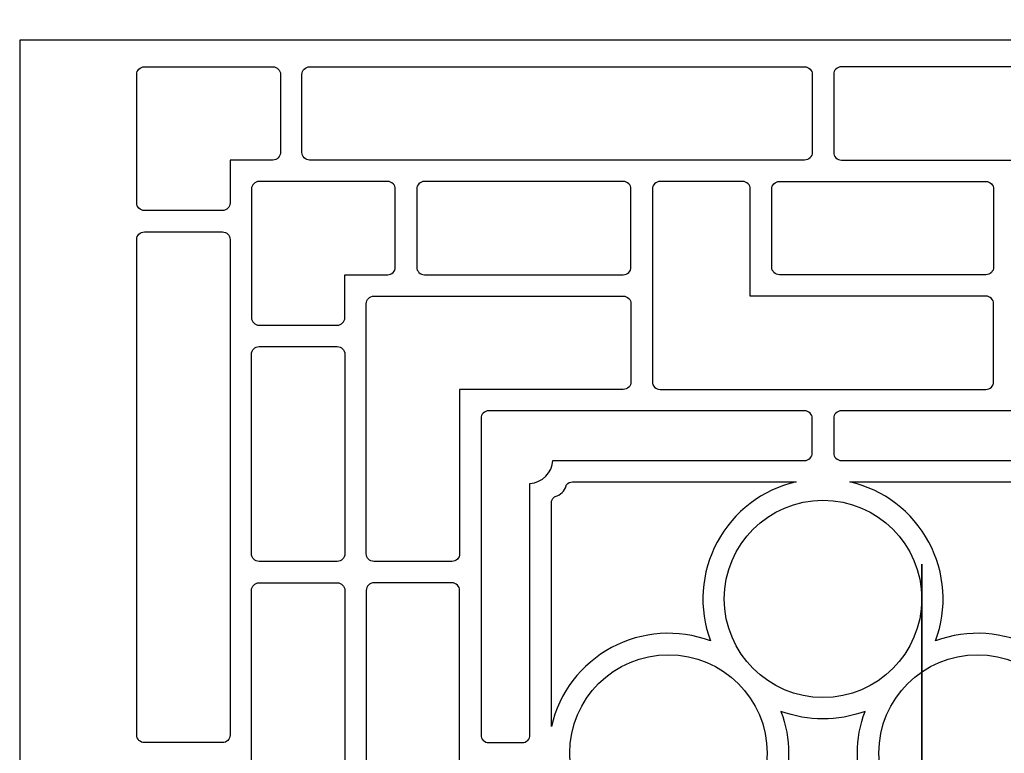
# Model space of a CAD drawing. Header units: centimetres. Extents: x 20.1 to 27, y -20.6 to 12.3.
# Drawn here: x 20.144 to 24.346, y 5.955 to 9.088 of the extents above; entities that cross this region are included whole.
import ezdxf

# ---------------------------------------------------------------- set-up
doc = ezdxf.new("R2010")
doc.units = ezdxf.units.CM
doc.header["$MEASUREMENT"] = 0
doc.layers.add('layer 1', color=7, linetype='Continuous')

msp = doc.modelspace()

# ---------------------------------------------------------------- linework, layer by layer
at = {"layer": 'layer 1', "color": 250}
for points, knots in [([(23.99309, 5.29547), (23.99309, 5.52805), (23.80454, 5.7166), (23.57196, 5.7166), (23.57196, 5.7166), (23.33937, 5.7166), (23.15083, 5.52805), (23.15083, 5.29547), (23.15083, 5.29547), (23.15083, 5.06288), (23.33937, 4.87434), (23.57196, 4.87434), (23.57196, 4.87434), (23.80454, 4.87433), (23.99309, 5.06288), (23.99309, 5.29546), (23.99309, 12.27286), (23.99309, -8.65933), (23.99309, 5.29547)], [0, 0, 0, 0, 0.2, 0.2, 0.2, 0.2, 0.4, 0.4, 0.4, 0.4, 0.6, 0.6, 0.6, 0.6, 1, 1, 1, 1.00001, 1.00001, 1.00001, 1.00001]), ([(20.14415, -9.00015), (20.14415, -9.00015), (20.14415, 9.00077), (20.14415, 9.00077), (20.14415, 9.00077), (20.14415, 9.00077), (26.99977, 9.00077), (26.99977, 9.00077), (26.99977, 9.00077), (26.99977, 9.00077), (26.99977, -9.00015), (26.99977, -9.00015), (26.99977, -9.00015), (26.99977, -9.00015), (20.14415, -9.00015), (20.14415, -9.00015)], [0, 0, 0, 0, 0.2, 0.2, 0.2, 0.2, 0.4, 0.4, 0.4, 0.4, 0.6, 0.6, 0.6, 0.6, 1, 1, 1, 1]), ([(20.64363, 8.85386), (20.64363, 8.85386), (20.64363, 8.30541), (20.64363, 8.30541), (20.64363, 8.30541), (20.64363, 8.29675), (20.64707, 8.28845), (20.65319, 8.28233), (20.65319, 8.28233), (20.65931, 8.27621), (20.66761, 8.27277), (20.67627, 8.27277), (20.67627, 8.27277), (20.67627, 8.27277), (21.00926, 8.27277), (21.00926, 8.27277), (21.00926, 8.27277), (21.01792, 8.27277), (21.02622, 8.27621), (21.03234, 8.28233), (21.03234, 8.28233), (21.03847, 8.28845), (21.04191, 8.29675), (21.04191, 8.30541), (21.04191, 8.30541), (21.04191, 8.30541), (21.04191, 8.48823), (21.04191, 8.48823), (21.04191, 8.48823), (21.04191, 8.48823), (21.22472, 8.48823), (21.22472, 8.48823), (21.22472, 8.48823), (21.23338, 8.48823), (21.24168, 8.49167), (21.24781, 8.49779), (21.24781, 8.49779), (21.25393, 8.50391), (21.25737, 8.51222), (21.25737, 8.52088), (21.25737, 8.52088), (21.25737, 8.52088), (21.25737, 8.85386), (21.25737, 8.85386), (21.25737, 8.85386), (21.25737, 8.86252), (21.25393, 8.87083), (21.24781, 8.87695), (21.24781, 8.87695), (21.24168, 8.88307), (21.23338, 8.88651), (21.22472, 8.88651), (21.22472, 8.88651), (21.22472, 8.88651), (20.67627, 8.88651), (20.67627, 8.88651), (20.67627, 8.88651), (20.66761, 8.88651), (20.65931, 8.88307), (20.65319, 8.87695), (20.65319, 8.87695), (20.64707, 8.87083), (20.64363, 8.86252), (20.64363, 8.85386)], [0, 0, 0, 0, 0.0588235, 0.0588235, 0.0588235, 0.0588235, 0.1176471, 0.1176471, 0.1176471, 0.1176471, 0.1764706, 0.1764706, 0.1764706, 0.1764706, 0.2352941, 0.2352941, 0.2352941, 0.2352941, 0.2941176, 0.2941176, 0.2941176, 0.2941176, 0.3529412, 0.3529412, 0.3529412, 0.3529412, 0.4117647, 0.4117647, 0.4117647, 0.4117647, 0.4705882, 0.4705882, 0.4705882, 0.4705882, 0.5294118, 0.5294118, 0.5294118, 0.5294118, 0.5882353, 0.5882353, 0.5882353, 0.5882353, 0.6470588, 0.6470588, 0.6470588, 0.6470588, 0.7058824, 0.7058824, 0.7058824, 0.7058824, 0.7647059, 0.7647059, 0.7647059, 0.7647059, 0.8235294, 0.8235294, 0.8235294, 0.8235294, 0.8823529, 0.8823529, 0.8823529, 0.8823529, 1, 1, 1, 1]), ([(21.34878, 8.85386), (21.34878, 8.85386), (21.34878, 8.52088), (21.34878, 8.52088), (21.34878, 8.52088), (21.34878, 8.51222), (21.35222, 8.50391), (21.35834, 8.49779), (21.35834, 8.49779), (21.36446, 8.49167), (21.37276, 8.48823), (21.38142, 8.48823), (21.38142, 8.48823), (21.38142, 8.48823), (23.49361, 8.48823), (23.49361, 8.48823), (23.49361, 8.48823), (23.50227, 8.48823), (23.51057, 8.49167), (23.51669, 8.49779), (23.51669, 8.49779), (23.52281, 8.50391), (23.52625, 8.51222), (23.52625, 8.52088), (23.52625, 8.52088), (23.52625, 8.52088), (23.52625, 8.85386), (23.52625, 8.85386), (23.52625, 8.85386), (23.52625, 8.86252), (23.52281, 8.87083), (23.51669, 8.87695), (23.51669, 8.87695), (23.51057, 8.88307), (23.50227, 8.88651), (23.49361, 8.88651), (23.49361, 8.88651), (23.49361, 8.88651), (21.38142, 8.88651), (21.38142, 8.88651), (21.38142, 8.88651), (21.37276, 8.88651), (21.36446, 8.88307), (21.35834, 8.87695), (21.35834, 8.87695), (21.35222, 8.87083), (21.34878, 8.86252), (21.34878, 8.85386)], [0, 0, 0, 0, 0.0769231, 0.0769231, 0.0769231, 0.0769231, 0.1538462, 0.1538462, 0.1538462, 0.1538462, 0.2307692, 0.2307692, 0.2307692, 0.2307692, 0.3076923, 0.3076923, 0.3076923, 0.3076923, 0.3846154, 0.3846154, 0.3846154, 0.3846154, 0.4615385, 0.4615385, 0.4615385, 0.4615385, 0.5384615, 0.5384615, 0.5384615, 0.5384615, 0.6153846, 0.6153846, 0.6153846, 0.6153846, 0.6923077, 0.6923077, 0.6923077, 0.6923077, 0.7692308, 0.7692308, 0.7692308, 0.7692308, 0.8461538, 0.8461538, 0.8461538, 0.8461538, 1, 1, 1, 1]), ([(23.61766, 8.52088), (23.61766, 8.52088), (23.61766, 8.85386), (23.61766, 8.85386), (23.61766, 8.85386), (23.61766, 8.86252), (23.6211, 8.87083), (23.62722, 8.87695), (23.62722, 8.87695), (23.63335, 8.88307), (23.64165, 8.88651), (23.65031, 8.88651), (23.65031, 8.88651), (23.65031, 8.88651), (25.76249, 8.88651), (25.76249, 8.88651), (25.76249, 8.88651), (25.77115, 8.88651), (25.77946, 8.88307), (25.78558, 8.87695), (25.78558, 8.87695), (25.7917, 8.87083), (25.79514, 8.86252), (25.79514, 8.85386), (25.79514, 8.85386), (25.79514, 8.85386), (25.79514, 8.52088), (25.79514, 8.52088), (25.79514, 8.52088), (25.79514, 8.51222), (25.7917, 8.50391), (25.78558, 8.49779), (25.78558, 8.49779), (25.77946, 8.49167), (25.77115, 8.48823), (25.76249, 8.48823), (25.76249, 8.48823), (25.76249, 8.48823), (23.65031, 8.48823), (23.65031, 8.48823), (23.65031, 8.48823), (23.64165, 8.48823), (23.63335, 8.49167), (23.62722, 8.49779), (23.62722, 8.49779), (23.6211, 8.50391), (23.61766, 8.51222), (23.61766, 8.52088)], [0, 0, 0, 0, 0.0769231, 0.0769231, 0.0769231, 0.0769231, 0.1538462, 0.1538462, 0.1538462, 0.1538462, 0.2307692, 0.2307692, 0.2307692, 0.2307692, 0.3076923, 0.3076923, 0.3076923, 0.3076923, 0.3846154, 0.3846154, 0.3846154, 0.3846154, 0.4615385, 0.4615385, 0.4615385, 0.4615385, 0.5384615, 0.5384615, 0.5384615, 0.5384615, 0.6153846, 0.6153846, 0.6153846, 0.6153846, 0.6923077, 0.6923077, 0.6923077, 0.6923077, 0.7692308, 0.7692308, 0.7692308, 0.7692308, 0.8461538, 0.8461538, 0.8461538, 0.8461538, 1, 1, 1, 1]), ([(21.71441, 7.99854), (21.71441, 7.99854), (21.53159, 7.99854), (21.53159, 7.99854), (21.53159, 7.99854), (21.53159, 7.99854), (21.53159, 7.81573), (21.53159, 7.81573), (21.53159, 7.81573), (21.53159, 7.80707), (21.52815, 7.79876), (21.52203, 7.79264), (21.52203, 7.79264), (21.51591, 7.78652), (21.50761, 7.78308), (21.49895, 7.78308), (21.49895, 7.78308), (21.49895, 7.78308), (21.16596, 7.78308), (21.16596, 7.78308), (21.16596, 7.78308), (21.1573, 7.78308), (21.149, 7.78652), (21.14288, 7.79264), (21.14288, 7.79264), (21.13675, 7.79876), (21.13331, 7.80707), (21.13331, 7.81573), (21.13331, 7.81573), (21.13331, 7.81573), (21.13331, 8.36418), (21.13331, 8.36418), (21.13331, 8.36418), (21.13331, 8.37283), (21.13675, 8.38114), (21.14288, 8.38726), (21.14288, 8.38726), (21.149, 8.39338), (21.1573, 8.39682), (21.16596, 8.39682), (21.16596, 8.39682), (21.16596, 8.39682), (21.71441, 8.39682), (21.71441, 8.39682), (21.71441, 8.39682), (21.72307, 8.39682), (21.73137, 8.39338), (21.73749, 8.38726), (21.73749, 8.38726), (21.74362, 8.38114), (21.74706, 8.37283), (21.74706, 8.36418), (21.74706, 8.36418), (21.74706, 8.36418), (21.74706, 8.03119), (21.74706, 8.03119), (21.74706, 8.03119), (21.74706, 8.02253), (21.74362, 8.01423), (21.73749, 8.0081), (21.73749, 8.0081), (21.73137, 8.00198), (21.72307, 7.99854), (21.71441, 7.99854)], [0, 0, 0, 0, 0.0588235, 0.0588235, 0.0588235, 0.0588235, 0.1176471, 0.1176471, 0.1176471, 0.1176471, 0.1764706, 0.1764706, 0.1764706, 0.1764706, 0.2352941, 0.2352941, 0.2352941, 0.2352941, 0.2941176, 0.2941176, 0.2941176, 0.2941176, 0.3529412, 0.3529412, 0.3529412, 0.3529412, 0.4117647, 0.4117647, 0.4117647, 0.4117647, 0.4705882, 0.4705882, 0.4705882, 0.4705882, 0.5294118, 0.5294118, 0.5294118, 0.5294118, 0.5882353, 0.5882353, 0.5882353, 0.5882353, 0.6470588, 0.6470588, 0.6470588, 0.6470588, 0.7058824, 0.7058824, 0.7058824, 0.7058824, 0.7647059, 0.7647059, 0.7647059, 0.7647059, 0.8235294, 0.8235294, 0.8235294, 0.8235294, 0.8823529, 0.8823529, 0.8823529, 0.8823529, 1, 1, 1, 1]), ([(22.75255, 8.03119), (22.75255, 8.02253), (22.74911, 8.01423), (22.74299, 8.0081), (22.74299, 8.0081), (22.73686, 8.00198), (22.72856, 7.99854), (22.7199, 7.99854), (22.7199, 7.99854), (22.7199, 7.99854), (21.87111, 7.99854), (21.87111, 7.99854), (21.87111, 7.99854), (21.86245, 7.99854), (21.85415, 8.00198), (21.84803, 8.0081), (21.84803, 8.0081), (21.8419, 8.01423), (21.83846, 8.02253), (21.83846, 8.03119), (21.83846, 8.03119), (21.83846, 8.03119), (21.83846, 8.36418), (21.83846, 8.36418), (21.83846, 8.36418), (21.83846, 8.37283), (21.8419, 8.38114), (21.84803, 8.38726), (21.84803, 8.38726), (21.85415, 8.39338), (21.86245, 8.39682), (21.87111, 8.39682), (21.87111, 8.39682), (21.87111, 8.39682), (22.7199, 8.39682), (22.7199, 8.39682), (22.7199, 8.39682), (22.72856, 8.39682), (22.73686, 8.39338), (22.74299, 8.38726), (22.74299, 8.38726), (22.74911, 8.38114), (22.75255, 8.37283), (22.75255, 8.36418), (22.75255, 8.36418), (22.75255, 8.36418), (22.75255, 8.03119), (22.75255, 8.03119)], [0, 0, 0, 0, 0.0769231, 0.0769231, 0.0769231, 0.0769231, 0.1538462, 0.1538462, 0.1538462, 0.1538462, 0.2307692, 0.2307692, 0.2307692, 0.2307692, 0.3076923, 0.3076923, 0.3076923, 0.3076923, 0.3846154, 0.3846154, 0.3846154, 0.3846154, 0.4615385, 0.4615385, 0.4615385, 0.4615385, 0.5384615, 0.5384615, 0.5384615, 0.5384615, 0.6153846, 0.6153846, 0.6153846, 0.6153846, 0.6923077, 0.6923077, 0.6923077, 0.6923077, 0.7692308, 0.7692308, 0.7692308, 0.7692308, 0.8461538, 0.8461538, 0.8461538, 0.8461538, 1, 1, 1, 1]), ([(24.26731, 7.90713), (24.27597, 7.90713), (24.28428, 7.90369), (24.2904, 7.89757), (24.2904, 7.89757), (24.29652, 7.89145), (24.29996, 7.88315), (24.29996, 7.87449), (24.29996, 7.87449), (24.29996, 7.87449), (24.29996, 7.5415), (24.29996, 7.5415), (24.29996, 7.5415), (24.29996, 7.53284), (24.29652, 7.52454), (24.2904, 7.51842), (24.2904, 7.51842), (24.28428, 7.51229), (24.27597, 7.50885), (24.26731, 7.50885), (24.26731, 7.50885), (24.26731, 7.50885), (22.8766, 7.50885), (22.8766, 7.50885), (22.8766, 7.50885), (22.86794, 7.50885), (22.85964, 7.51229), (22.85352, 7.51842), (22.85352, 7.51842), (22.8474, 7.52454), (22.84396, 7.53284), (22.84396, 7.5415), (22.84396, 7.5415), (22.84396, 7.5415), (22.84396, 8.36418), (22.84396, 8.36418), (22.84396, 8.36418), (22.84396, 8.37283), (22.8474, 8.38114), (22.85352, 8.38726), (22.85352, 8.38726), (22.85964, 8.39338), (22.86794, 8.39682), (22.8766, 8.39682), (22.8766, 8.39682), (22.8766, 8.39682), (23.22918, 8.39682), (23.22918, 8.39682), (23.22918, 8.39682), (23.23784, 8.39682), (23.24614, 8.39338), (23.25226, 8.38726), (23.25226, 8.38726), (23.25838, 8.38114), (23.26182, 8.37283), (23.26182, 8.36418), (23.26182, 8.36418), (23.26182, 8.36418), (23.26182, 7.90713), (23.26182, 7.90713), (23.26182, 7.90713), (23.26182, 7.90713), (24.26731, 7.90713), (24.26731, 7.90713)], [0, 0, 0, 0, 0.0588235, 0.0588235, 0.0588235, 0.0588235, 0.1176471, 0.1176471, 0.1176471, 0.1176471, 0.1764706, 0.1764706, 0.1764706, 0.1764706, 0.2352941, 0.2352941, 0.2352941, 0.2352941, 0.2941176, 0.2941176, 0.2941176, 0.2941176, 0.3529412, 0.3529412, 0.3529412, 0.3529412, 0.4117647, 0.4117647, 0.4117647, 0.4117647, 0.4705882, 0.4705882, 0.4705882, 0.4705882, 0.5294118, 0.5294118, 0.5294118, 0.5294118, 0.5882353, 0.5882353, 0.5882353, 0.5882353, 0.6470588, 0.6470588, 0.6470588, 0.6470588, 0.7058824, 0.7058824, 0.7058824, 0.7058824, 0.7647059, 0.7647059, 0.7647059, 0.7647059, 0.8235294, 0.8235294, 0.8235294, 0.8235294, 0.8823529, 0.8823529, 0.8823529, 0.8823529, 1, 1, 1, 1]), ([(23.38588, 8.39682), (23.37722, 8.39682), (23.36891, 8.39338), (23.36279, 8.38726), (23.36279, 8.38726), (23.35667, 8.38114), (23.35323, 8.37283), (23.35323, 8.36418), (23.35323, 8.36418), (23.35323, 8.36418), (23.35323, 8.03119), (23.35323, 8.03119), (23.35323, 8.03119), (23.35323, 8.02253), (23.35667, 8.01423), (23.36279, 8.0081), (23.36279, 8.0081), (23.36891, 8.00198), (23.37722, 7.99854), (23.38588, 7.99854), (23.38588, 7.99854), (23.38588, 7.99854), (24.26731, 7.99854), (24.26731, 7.99854), (24.26731, 7.99854), (24.27597, 7.99854), (24.28428, 8.00198), (24.2904, 8.0081), (24.2904, 8.0081), (24.29652, 8.01423), (24.29996, 8.02253), (24.29996, 8.03119), (24.29996, 8.03119), (24.29996, 8.03119), (24.29996, 8.36418), (24.29996, 8.36418), (24.29996, 8.36418), (24.29996, 8.37283), (24.29652, 8.38114), (24.2904, 8.38726), (24.2904, 8.38726), (24.28428, 8.39338), (24.27597, 8.39682), (24.26731, 8.39682), (24.26731, 8.39682), (24.26731, 8.39682), (23.38588, 8.39682), (23.38588, 8.39682)], [0, 0, 0, 0, 0.0769231, 0.0769231, 0.0769231, 0.0769231, 0.1538462, 0.1538462, 0.1538462, 0.1538462, 0.2307692, 0.2307692, 0.2307692, 0.2307692, 0.3076923, 0.3076923, 0.3076923, 0.3076923, 0.3846154, 0.3846154, 0.3846154, 0.3846154, 0.4615385, 0.4615385, 0.4615385, 0.4615385, 0.5384615, 0.5384615, 0.5384615, 0.5384615, 0.6153846, 0.6153846, 0.6153846, 0.6153846, 0.6923077, 0.6923077, 0.6923077, 0.6923077, 0.7692308, 0.7692308, 0.7692308, 0.7692308, 0.8461538, 0.8461538, 0.8461538, 0.8461538, 1, 1, 1, 1]), ([(20.64363, 6.03326), (20.64363, 6.0246), (20.64707, 6.0163), (20.65319, 6.01018), (20.65319, 6.01018), (20.65931, 6.00406), (20.66761, 6.00062), (20.67627, 6.00062), (20.67627, 6.00062), (20.67627, 6.00062), (21.00926, 6.00062), (21.00926, 6.00062), (21.00926, 6.00062), (21.01792, 6.00062), (21.02622, 6.00406), (21.03234, 6.01018), (21.03234, 6.01018), (21.03847, 6.0163), (21.04191, 6.0246), (21.04191, 6.03326), (21.04191, 6.03326), (21.04191, 6.03326), (21.04191, 8.14871), (21.04191, 8.14871), (21.04191, 8.14871), (21.04191, 8.15737), (21.03847, 8.16568), (21.03234, 8.1718), (21.03234, 8.1718), (21.02622, 8.17792), (21.01792, 8.18136), (21.00926, 8.18136), (21.00926, 8.18136), (21.00926, 8.18136), (20.67627, 8.18136), (20.67627, 8.18136), (20.67627, 8.18136), (20.66761, 8.18136), (20.65931, 8.17792), (20.65319, 8.1718), (20.65319, 8.1718), (20.64707, 8.16568), (20.64363, 8.15737), (20.64363, 8.14871), (20.64363, 8.14871), (20.64363, 8.14871), (20.64363, 6.03326), (20.64363, 6.03326)], [0, 0, 0, 0, 0.0769231, 0.0769231, 0.0769231, 0.0769231, 0.1538462, 0.1538462, 0.1538462, 0.1538462, 0.2307692, 0.2307692, 0.2307692, 0.2307692, 0.3076923, 0.3076923, 0.3076923, 0.3076923, 0.3846154, 0.3846154, 0.3846154, 0.3846154, 0.4615385, 0.4615385, 0.4615385, 0.4615385, 0.5384615, 0.5384615, 0.5384615, 0.5384615, 0.6153846, 0.6153846, 0.6153846, 0.6153846, 0.6923077, 0.6923077, 0.6923077, 0.6923077, 0.7692308, 0.7692308, 0.7692308, 0.7692308, 0.8461538, 0.8461538, 0.8461538, 0.8461538, 1, 1, 1, 1]), ([(22.7199, 7.90713), (22.7199, 7.90713), (21.65565, 7.90713), (21.65565, 7.90713), (21.65565, 7.90713), (21.64699, 7.90713), (21.63869, 7.90369), (21.63256, 7.89757), (21.63256, 7.89757), (21.62644, 7.89145), (21.623, 7.88315), (21.623, 7.87449), (21.623, 7.87449), (21.623, 7.87449), (21.623, 6.80697), (21.623, 6.80697), (21.623, 6.80697), (21.623, 6.79831), (21.62644, 6.79001), (21.63256, 6.78389), (21.63256, 6.78389), (21.63869, 6.77776), (21.64699, 6.77432), (21.65565, 6.77432), (21.65565, 6.77432), (21.65565, 6.77432), (21.98864, 6.77432), (21.98864, 6.77432), (21.98864, 6.77432), (21.99729, 6.77432), (22.0056, 6.77776), (22.01172, 6.78389), (22.01172, 6.78389), (22.01784, 6.79001), (22.02128, 6.79831), (22.02128, 6.80697), (22.02128, 6.80697), (22.02128, 6.80697), (22.02128, 7.50885), (22.02128, 7.50885), (22.02128, 7.50885), (22.02128, 7.50885), (22.7199, 7.50885), (22.7199, 7.50885), (22.7199, 7.50885), (22.72856, 7.50885), (22.73686, 7.51229), (22.74299, 7.51842), (22.74299, 7.51842), (22.74911, 7.52454), (22.75255, 7.53284), (22.75255, 7.5415), (22.75255, 7.5415), (22.75255, 7.5415), (22.75255, 7.87449), (22.75255, 7.87449), (22.75255, 7.87449), (22.75255, 7.88315), (22.74911, 7.89145), (22.74299, 7.89757), (22.74299, 7.89757), (22.73686, 7.90369), (22.72856, 7.90713), (22.7199, 7.90713)], [0, 0, 0, 0, 0.0588235, 0.0588235, 0.0588235, 0.0588235, 0.1176471, 0.1176471, 0.1176471, 0.1176471, 0.1764706, 0.1764706, 0.1764706, 0.1764706, 0.2352941, 0.2352941, 0.2352941, 0.2352941, 0.2941176, 0.2941176, 0.2941176, 0.2941176, 0.3529412, 0.3529412, 0.3529412, 0.3529412, 0.4117647, 0.4117647, 0.4117647, 0.4117647, 0.4705882, 0.4705882, 0.4705882, 0.4705882, 0.5294118, 0.5294118, 0.5294118, 0.5294118, 0.5882353, 0.5882353, 0.5882353, 0.5882353, 0.6470588, 0.6470588, 0.6470588, 0.6470588, 0.7058824, 0.7058824, 0.7058824, 0.7058824, 0.7647059, 0.7647059, 0.7647059, 0.7647059, 0.8235294, 0.8235294, 0.8235294, 0.8235294, 0.8823529, 0.8823529, 0.8823529, 0.8823529, 1, 1, 1, 1]), ([(21.16596, 7.69167), (21.1573, 7.69167), (21.149, 7.68823), (21.14288, 7.68211), (21.14288, 7.68211), (21.13675, 7.67599), (21.13331, 7.66768), (21.13331, 7.65903), (21.13331, 7.65903), (21.13331, 7.65903), (21.13331, 6.80697), (21.13331, 6.80697), (21.13331, 6.80697), (21.13331, 6.79831), (21.13675, 6.79001), (21.14288, 6.78389), (21.14288, 6.78389), (21.149, 6.77776), (21.1573, 6.77432), (21.16596, 6.77432), (21.16596, 6.77432), (21.16596, 6.77432), (21.49895, 6.77432), (21.49895, 6.77432), (21.49895, 6.77432), (21.50761, 6.77432), (21.51591, 6.77776), (21.52203, 6.78389), (21.52203, 6.78389), (21.52815, 6.79001), (21.53159, 6.79831), (21.53159, 6.80697), (21.53159, 6.80697), (21.53159, 6.80697), (21.53159, 7.65903), (21.53159, 7.65903), (21.53159, 7.65903), (21.53159, 7.66768), (21.52815, 7.67599), (21.52203, 7.68211), (21.52203, 7.68211), (21.51591, 7.68823), (21.50761, 7.69167), (21.49895, 7.69167), (21.49895, 7.69167), (21.49895, 7.69167), (21.16596, 7.69167), (21.16596, 7.69167)], [0, 0, 0, 0, 0.0769231, 0.0769231, 0.0769231, 0.0769231, 0.1538462, 0.1538462, 0.1538462, 0.1538462, 0.2307692, 0.2307692, 0.2307692, 0.2307692, 0.3076923, 0.3076923, 0.3076923, 0.3076923, 0.3846154, 0.3846154, 0.3846154, 0.3846154, 0.4615385, 0.4615385, 0.4615385, 0.4615385, 0.5384615, 0.5384615, 0.5384615, 0.5384615, 0.6153846, 0.6153846, 0.6153846, 0.6153846, 0.6923077, 0.6923077, 0.6923077, 0.6923077, 0.7692308, 0.7692308, 0.7692308, 0.7692308, 0.8461538, 0.8461538, 0.8461538, 0.8461538, 1, 1, 1, 1]), ([(22.32162, 7.10731), (22.32162, 7.10731), (22.32162, 6.03326), (22.32162, 6.03326), (22.32162, 6.03326), (22.32162, 6.0246), (22.31818, 6.0163), (22.31206, 6.01018), (22.31206, 6.01018), (22.30594, 6.00406), (22.29764, 6.00062), (22.28898, 6.00062), (22.28898, 6.00062), (22.28898, 6.00062), (22.14534, 6.00062), (22.14534, 6.00062), (22.14534, 6.00062), (22.13668, 6.00062), (22.12837, 6.00406), (22.12225, 6.01018), (22.12225, 6.01018), (22.11613, 6.0163), (22.11269, 6.0246), (22.11269, 6.03326), (22.11269, 6.03326), (22.11269, 6.03326), (22.11269, 7.3848), (22.11269, 7.3848), (22.11269, 7.3848), (22.11269, 7.39346), (22.11613, 7.40176), (22.12225, 7.40788), (22.12225, 7.40788), (22.12837, 7.41401), (22.13668, 7.41745), (22.14534, 7.41745), (22.14534, 7.41745), (22.14534, 7.41745), (23.49361, 7.41745), (23.49361, 7.41745), (23.49361, 7.41745), (23.50227, 7.41745), (23.51057, 7.41401), (23.51669, 7.40788), (23.51669, 7.40788), (23.52281, 7.40176), (23.52625, 7.39346), (23.52625, 7.3848), (23.52625, 7.3848), (23.52625, 7.3848), (23.52625, 7.23789), (23.52625, 7.23789), (23.52625, 7.23789), (23.52625, 7.22924), (23.52281, 7.22093), (23.51669, 7.21481), (23.51669, 7.21481), (23.51057, 7.20869), (23.50227, 7.20525), (23.49361, 7.20525), (23.49361, 7.20525), (23.49361, 7.20525), (22.41956, 7.20525), (22.41956, 7.20525), (22.41956, 7.20525), (22.41618, 7.15262), (22.37425, 7.11069), (22.32162, 7.10731)], [0, 0, 0, 0, 0.0555556, 0.0555556, 0.0555556, 0.0555556, 0.1111111, 0.1111111, 0.1111111, 0.1111111, 0.1666667, 0.1666667, 0.1666667, 0.1666667, 0.2222222, 0.2222222, 0.2222222, 0.2222222, 0.2777778, 0.2777778, 0.2777778, 0.2777778, 0.3333333, 0.3333333, 0.3333333, 0.3333333, 0.3888889, 0.3888889, 0.3888889, 0.3888889, 0.4444444, 0.4444444, 0.4444444, 0.4444444, 0.5, 0.5, 0.5, 0.5, 0.5555556, 0.5555556, 0.5555556, 0.5555556, 0.6111111, 0.6111111, 0.6111111, 0.6111111, 0.6666667, 0.6666667, 0.6666667, 0.6666667, 0.7222222, 0.7222222, 0.7222222, 0.7222222, 0.7777778, 0.7777778, 0.7777778, 0.7777778, 0.8333333, 0.8333333, 0.8333333, 0.8333333, 0.8888889, 0.8888889, 0.8888889, 0.8888889, 1, 1, 1, 1]), ([(24.72436, 7.20525), (24.72436, 7.20525), (23.65031, 7.20525), (23.65031, 7.20525), (23.65031, 7.20525), (23.64165, 7.20525), (23.63335, 7.20869), (23.62722, 7.21481), (23.62722, 7.21481), (23.6211, 7.22093), (23.61766, 7.22924), (23.61766, 7.23789), (23.61766, 7.23789), (23.61766, 7.23789), (23.61766, 7.3848), (23.61766, 7.3848), (23.61766, 7.3848), (23.61766, 7.39346), (23.6211, 7.40176), (23.62722, 7.40788), (23.62722, 7.40788), (23.63335, 7.41401), (23.64165, 7.41745), (23.65031, 7.41745), (23.65031, 7.41745), (23.65031, 7.41745), (24.99858, 7.41745), (24.99858, 7.41745), (24.99858, 7.41745), (25.00724, 7.41745), (25.01554, 7.41401), (25.02167, 7.40788), (25.02167, 7.40788), (25.02779, 7.40176), (25.03123, 7.39346), (25.03123, 7.3848), (25.03123, 7.3848), (25.03123, 7.3848), (25.03123, 6.03326), (25.03123, 6.03326), (25.03123, 6.03326), (25.03123, 6.0246), (25.02779, 6.0163), (25.02167, 6.01018), (25.02167, 6.01018), (25.01554, 6.00406), (25.00724, 6.00062), (24.99858, 6.00062), (24.99858, 6.00062), (24.99858, 6.00062), (24.85494, 6.00062), (24.85494, 6.00062), (24.85494, 6.00062), (24.84628, 6.00062), (24.83798, 6.00406), (24.83186, 6.01018), (24.83186, 6.01018), (24.82573, 6.0163), (24.82229, 6.0246), (24.82229, 6.03326), (24.82229, 6.03326), (24.82229, 6.03326), (24.82229, 7.10731), (24.82229, 7.10731), (24.82229, 7.10731), (24.76967, 7.11069), (24.72774, 7.15262), (24.72436, 7.20525)], [0, 0, 0, 0, 0.0555556, 0.0555556, 0.0555556, 0.0555556, 0.1111111, 0.1111111, 0.1111111, 0.1111111, 0.1666667, 0.1666667, 0.1666667, 0.1666667, 0.2222222, 0.2222222, 0.2222222, 0.2222222, 0.2777778, 0.2777778, 0.2777778, 0.2777778, 0.3333333, 0.3333333, 0.3333333, 0.3333333, 0.3888889, 0.3888889, 0.3888889, 0.3888889, 0.4444444, 0.4444444, 0.4444444, 0.4444444, 0.5, 0.5, 0.5, 0.5, 0.5555556, 0.5555556, 0.5555556, 0.5555556, 0.6111111, 0.6111111, 0.6111111, 0.6111111, 0.6666667, 0.6666667, 0.6666667, 0.6666667, 0.7222222, 0.7222222, 0.7222222, 0.7222222, 0.7777778, 0.7777778, 0.7777778, 0.7777778, 0.8333333, 0.8333333, 0.8333333, 0.8333333, 0.8888889, 0.8888889, 0.8888889, 0.8888889, 1, 1, 1, 1]), ([(22.42951, 7.05146), (22.42754, 7.05095), (22.42572, 7.04998), (22.42418, 7.04864), (22.42418, 7.04864), (22.4171, 7.04244), (22.41303, 7.03349), (22.41303, 7.02407), (22.41303, 7.02407), (22.41303, 7.02407), (22.41303, 6.06987), (22.41303, 6.06987), (22.41303, 6.06987), (22.44614, 6.21373), (22.53967, 6.33633), (22.66967, 6.40627), (22.66967, 6.40627), (22.79966, 6.47621), (22.95351, 6.48671), (23.0918, 6.43507), (23.0918, 6.43507), (23.04016, 6.57337), (23.05066, 6.72721), (23.1206, 6.85721), (23.1206, 6.85721), (23.19055, 6.9872), (23.31314, 7.08073), (23.457, 7.11384), (23.457, 7.11384), (23.457, 7.11384), (22.5028, 7.11384), (22.5028, 7.11384), (22.5028, 7.11384), (22.49338, 7.11384), (22.48443, 7.10977), (22.47823, 7.10269), (22.47823, 7.10269), (22.47689, 7.10116), (22.47593, 7.09933), (22.47542, 7.09736), (22.47542, 7.09736), (22.46959, 7.07486), (22.45201, 7.05729), (22.42951, 7.05146)], [0, 0, 0, 0, 0.0833333, 0.0833333, 0.0833333, 0.0833333, 0.1666667, 0.1666667, 0.1666667, 0.1666667, 0.25, 0.25, 0.25, 0.25, 0.3333333, 0.3333333, 0.3333333, 0.3333333, 0.4166667, 0.4166667, 0.4166667, 0.4166667, 0.5, 0.5, 0.5, 0.5, 0.5833333, 0.5833333, 0.5833333, 0.5833333, 0.6666667, 0.6666667, 0.6666667, 0.6666667, 0.75, 0.75, 0.75, 0.75, 0.8333333, 0.8333333, 0.8333333, 0.8333333, 1, 1, 1, 1]), ([(24.6685, 7.09736), (24.66799, 7.09933), (24.66703, 7.10116), (24.66569, 7.10269), (24.66569, 7.10269), (24.65949, 7.10977), (24.65053, 7.11384), (24.64112, 7.11384), (24.64112, 7.11384), (24.64112, 7.11384), (23.68692, 7.11384), (23.68692, 7.11384), (23.68692, 7.11384), (23.83077, 7.08073), (23.95337, 6.9872), (24.02331, 6.85721), (24.02331, 6.85721), (24.09326, 6.72721), (24.10376, 6.57337), (24.05212, 6.43507), (24.05212, 6.43507), (24.19041, 6.48671), (24.34425, 6.47621), (24.47425, 6.40627), (24.47425, 6.40627), (24.60425, 6.33633), (24.69778, 6.21373), (24.73089, 6.06987), (24.73089, 6.06987), (24.73089, 6.06987), (24.73089, 7.02407), (24.73089, 7.02407), (24.73089, 7.02407), (24.73089, 7.03349), (24.72682, 7.04244), (24.71973, 7.04864), (24.71973, 7.04864), (24.7182, 7.04998), (24.71638, 7.05095), (24.71441, 7.05146), (24.71441, 7.05146), (24.69191, 7.05729), (24.67433, 7.07486), (24.6685, 7.09736)], [0, 0, 0, 0, 0.0833333, 0.0833333, 0.0833333, 0.0833333, 0.1666667, 0.1666667, 0.1666667, 0.1666667, 0.25, 0.25, 0.25, 0.25, 0.3333333, 0.3333333, 0.3333333, 0.3333333, 0.4166667, 0.4166667, 0.4166667, 0.4166667, 0.5, 0.5, 0.5, 0.5, 0.5833333, 0.5833333, 0.5833333, 0.5833333, 0.6666667, 0.6666667, 0.6666667, 0.6666667, 0.75, 0.75, 0.75, 0.75, 0.8333333, 0.8333333, 0.8333333, 0.8333333, 1, 1, 1, 1]), ([(23.99309, 6.61436), (23.99309, 6.84694), (23.80454, 7.03549), (23.57196, 7.03549), (23.57196, 7.03549), (23.33937, 7.03549), (23.15083, 6.84694), (23.15083, 6.61436), (23.15083, 6.61436), (23.15083, 6.38178), (23.33937, 6.19323), (23.57196, 6.19323), (23.57196, 6.19323), (23.80454, 6.19323), (23.99309, 6.38177), (23.99309, 6.61436)], [0, 0, 0, 0, 0.2, 0.2, 0.2, 0.2, 0.4, 0.4, 0.4, 0.4, 0.6, 0.6, 0.6, 0.6, 1, 1, 1, 1]), ([(21.13331, 5.76883), (21.13331, 5.76017), (21.13675, 5.75187), (21.14288, 5.74575), (21.14288, 5.74575), (21.149, 5.73963), (21.1573, 5.73619), (21.16596, 5.73619), (21.16596, 5.73619), (21.16596, 5.73619), (21.49895, 5.73619), (21.49895, 5.73619), (21.49895, 5.73619), (21.50761, 5.73619), (21.51591, 5.73963), (21.52203, 5.74575), (21.52203, 5.74575), (21.52815, 5.75187), (21.53159, 5.76017), (21.53159, 5.76883), (21.53159, 5.76883), (21.53159, 5.76883), (21.53159, 6.65027), (21.53159, 6.65027), (21.53159, 6.65027), (21.53159, 6.65893), (21.52815, 6.66723), (21.52203, 6.67335), (21.52203, 6.67335), (21.51591, 6.67948), (21.50761, 6.68291), (21.49895, 6.68291), (21.49895, 6.68291), (21.49895, 6.68291), (21.16596, 6.68291), (21.16596, 6.68291), (21.16596, 6.68291), (21.1573, 6.68291), (21.149, 6.67948), (21.14288, 6.67335), (21.14288, 6.67335), (21.13675, 6.66723), (21.13331, 6.65893), (21.13331, 6.65027), (21.13331, 6.65027), (21.13331, 6.65027), (21.13331, 5.76883), (21.13331, 5.76883)], [0, 0, 0, 0, 0.0769231, 0.0769231, 0.0769231, 0.0769231, 0.1538462, 0.1538462, 0.1538462, 0.1538462, 0.2307692, 0.2307692, 0.2307692, 0.2307692, 0.3076923, 0.3076923, 0.3076923, 0.3076923, 0.3846154, 0.3846154, 0.3846154, 0.3846154, 0.4615385, 0.4615385, 0.4615385, 0.4615385, 0.5384615, 0.5384615, 0.5384615, 0.5384615, 0.6153846, 0.6153846, 0.6153846, 0.6153846, 0.6923077, 0.6923077, 0.6923077, 0.6923077, 0.7692308, 0.7692308, 0.7692308, 0.7692308, 0.8461538, 0.8461538, 0.8461538, 0.8461538, 1, 1, 1, 1]), ([(21.98864, 5.22691), (21.98864, 5.22691), (21.16596, 5.22691), (21.16596, 5.22691), (21.16596, 5.22691), (21.1573, 5.22691), (21.149, 5.23035), (21.14288, 5.23647), (21.14288, 5.23647), (21.13675, 5.24259), (21.13331, 5.2509), (21.13331, 5.25956), (21.13331, 5.25956), (21.13331, 5.25956), (21.13331, 5.61213), (21.13331, 5.61213), (21.13331, 5.61213), (21.13331, 5.62079), (21.13675, 5.62909), (21.14288, 5.63522), (21.14288, 5.63522), (21.149, 5.64134), (21.1573, 5.64478), (21.16596, 5.64478), (21.16596, 5.64478), (21.16596, 5.64478), (21.623, 5.64478), (21.623, 5.64478), (21.623, 5.64478), (21.623, 5.64478), (21.623, 6.65027), (21.623, 6.65027), (21.623, 6.65027), (21.623, 6.65893), (21.62644, 6.66723), (21.63256, 6.67335), (21.63256, 6.67335), (21.63869, 6.67948), (21.64699, 6.68291), (21.65565, 6.68291), (21.65565, 6.68291), (21.65565, 6.68291), (21.98864, 6.68291), (21.98864, 6.68291), (21.98864, 6.68291), (21.99729, 6.68291), (22.0056, 6.67948), (22.01172, 6.67335), (22.01172, 6.67335), (22.01784, 6.66723), (22.02128, 6.65893), (22.02128, 6.65027), (22.02128, 6.65027), (22.02128, 6.65027), (22.02128, 5.25956), (22.02128, 5.25956), (22.02128, 5.25956), (22.02128, 5.2509), (22.01784, 5.24259), (22.01172, 5.23647), (22.01172, 5.23647), (22.0056, 5.23035), (21.99729, 5.22691), (21.98864, 5.22691)], [0, 0, 0, 0, 0.0588235, 0.0588235, 0.0588235, 0.0588235, 0.1176471, 0.1176471, 0.1176471, 0.1176471, 0.1764706, 0.1764706, 0.1764706, 0.1764706, 0.2352941, 0.2352941, 0.2352941, 0.2352941, 0.2941176, 0.2941176, 0.2941176, 0.2941176, 0.3529412, 0.3529412, 0.3529412, 0.3529412, 0.4117647, 0.4117647, 0.4117647, 0.4117647, 0.4705882, 0.4705882, 0.4705882, 0.4705882, 0.5294118, 0.5294118, 0.5294118, 0.5294118, 0.5882353, 0.5882353, 0.5882353, 0.5882353, 0.6470588, 0.6470588, 0.6470588, 0.6470588, 0.7058824, 0.7058824, 0.7058824, 0.7058824, 0.7647059, 0.7647059, 0.7647059, 0.7647059, 0.8235294, 0.8235294, 0.8235294, 0.8235294, 0.8823529, 0.8823529, 0.8823529, 0.8823529, 1, 1, 1, 1]), ([(23.33364, 5.95491), (23.33364, 6.1875), (23.1451, 6.37604), (22.91251, 6.37604), (22.91251, 6.37604), (22.67993, 6.37604), (22.49138, 6.1875), (22.49138, 5.95491), (22.49138, 5.95491), (22.49138, 5.72233), (22.67993, 5.53378), (22.91251, 5.53378), (22.91251, 5.53378), (23.1451, 5.53378), (23.33364, 5.72233), (23.33364, 5.95491)], [0, 0, 0, 0, 0.2, 0.2, 0.2, 0.2, 0.4, 0.4, 0.4, 0.4, 0.6, 0.6, 0.6, 0.6, 1, 1, 1, 1]), ([(24.65254, 5.95491), (24.65254, 6.1875), (24.46399, 6.37604), (24.2314, 6.37604), (24.2314, 6.37604), (23.99882, 6.37604), (23.81027, 6.1875), (23.81027, 5.95491), (23.81027, 5.95491), (23.81027, 5.72233), (23.99882, 5.53378), (24.2314, 5.53378), (24.2314, 5.53378), (24.46399, 5.53378), (24.65253, 5.72233), (24.65254, 5.95491)], [0, 0, 0, 0, 0.2, 0.2, 0.2, 0.2, 0.4, 0.4, 0.4, 0.4, 0.6, 0.6, 0.6, 0.6, 1, 1, 1, 1]), ([(23.99309, -0.65913), (23.99309, -0.42655), (23.80454, -0.238), (23.57196, -0.238), (23.57196, -0.238), (23.33937, -0.238), (23.15083, -0.42655), (23.15083, -0.65913), (23.15083, -0.65913), (23.15083, -0.89172), (23.33937, -1.08026), (23.57196, -1.08026), (23.57196, -1.08026), (23.80454, -1.08027), (23.99309, -0.89172), (23.99309, -0.65914), (23.99309, 6.31826), (23.99309, -14.61393), (23.99309, -0.65913)], [0, 0, 0, 0, 0.2, 0.2, 0.2, 0.2, 0.4, 0.4, 0.4, 0.4, 0.6, 0.6, 0.6, 0.6, 1, 1, 1, 1.00001, 1.00001, 1.00001, 1.00001]), ([(23.39267, 6.1342), (23.5083, 6.09103), (23.63562, 6.09103), (23.75124, 6.1342), (23.75124, 6.1342), (23.70807, 6.01857), (23.70807, 5.89125), (23.75124, 5.77563), (23.75124, 5.77563), (23.63562, 5.8188), (23.5083, 5.8188), (23.39267, 5.77563), (23.39267, 5.77563), (23.43585, 5.89125), (23.43585, 6.01857), (23.39267, 6.1342)], [0, 0, 0, 0, 0.2, 0.2, 0.2, 0.2, 0.4, 0.4, 0.4, 0.4, 0.6, 0.6, 0.6, 0.6, 1, 1, 1, 1])]:
    msp.add_open_spline(points, degree=3, knots=knots, dxfattribs=at)

doc.saveas('drawing.dxf')
